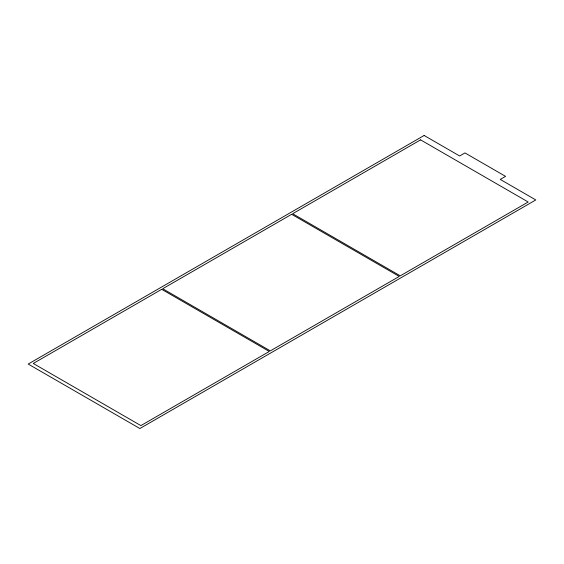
<?xml version="1.0" encoding="UTF-8"?>
<svg xmlns="http://www.w3.org/2000/svg" width="564" height="564" viewBox="0 0 564 564"><rect width="100%" height="100%" fill="white"/><g stroke="black" fill="none" stroke-linecap="round" stroke-linejoin="round"><path stroke-width="0.85" d="M424.128 135.473L28.2 364.055L139.872 428.527L535.8 199.945L500.268 179.43L505.57 176.37L464.962 152.922L459.66 155.981L424.128 135.473M161.699 289.325L33.276 363.47L140.887 425.601L269.31 351.457L161.699 289.325M291.644 214.306L162.714 288.74L270.325 350.871L399.256 276.43L291.644 214.306M420.575 139.865L292.66 213.714L400.271 275.845L528.186 201.997L420.575 139.865"/></g></svg>
